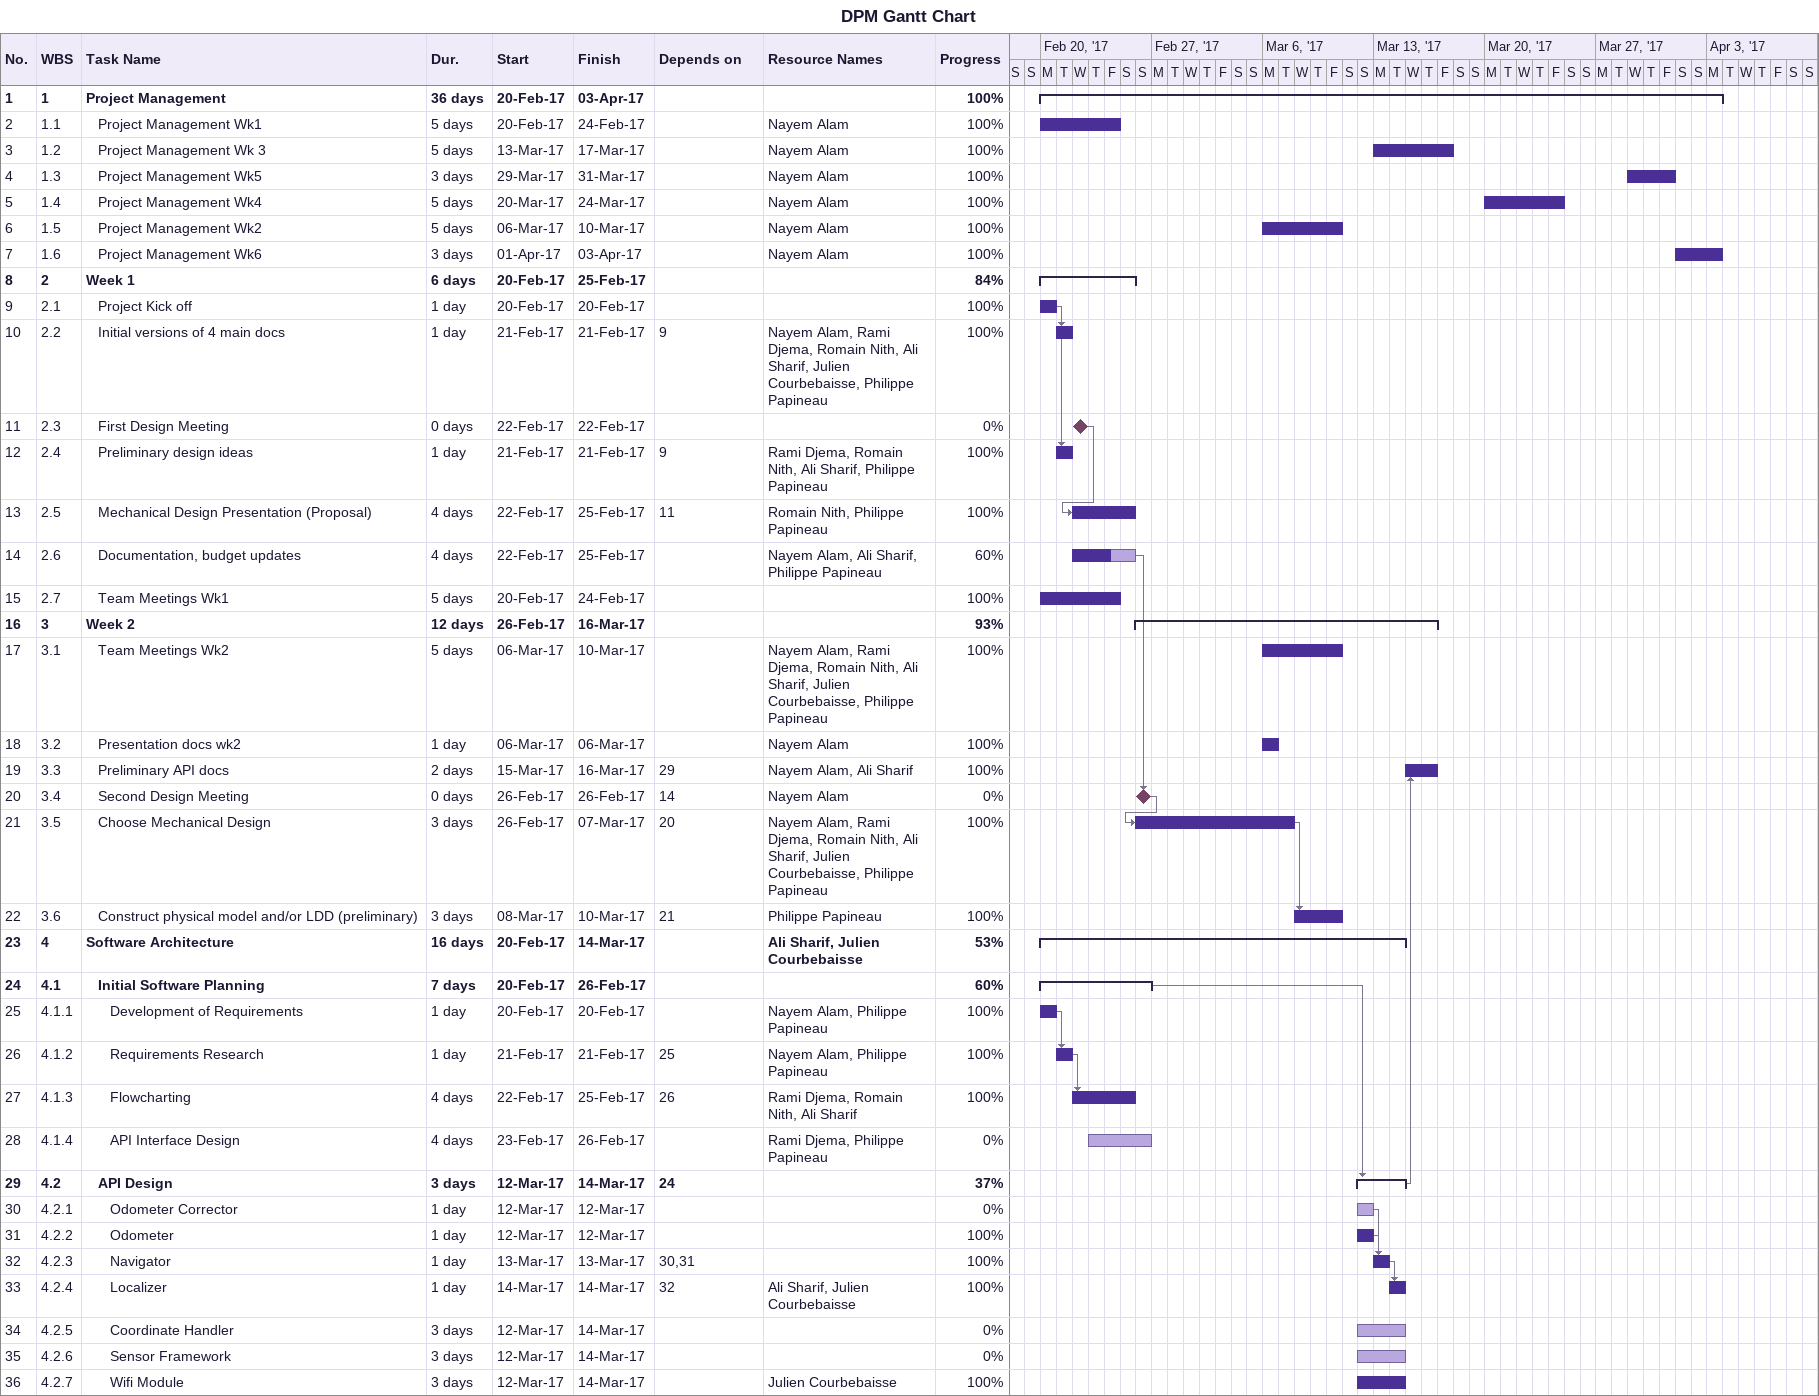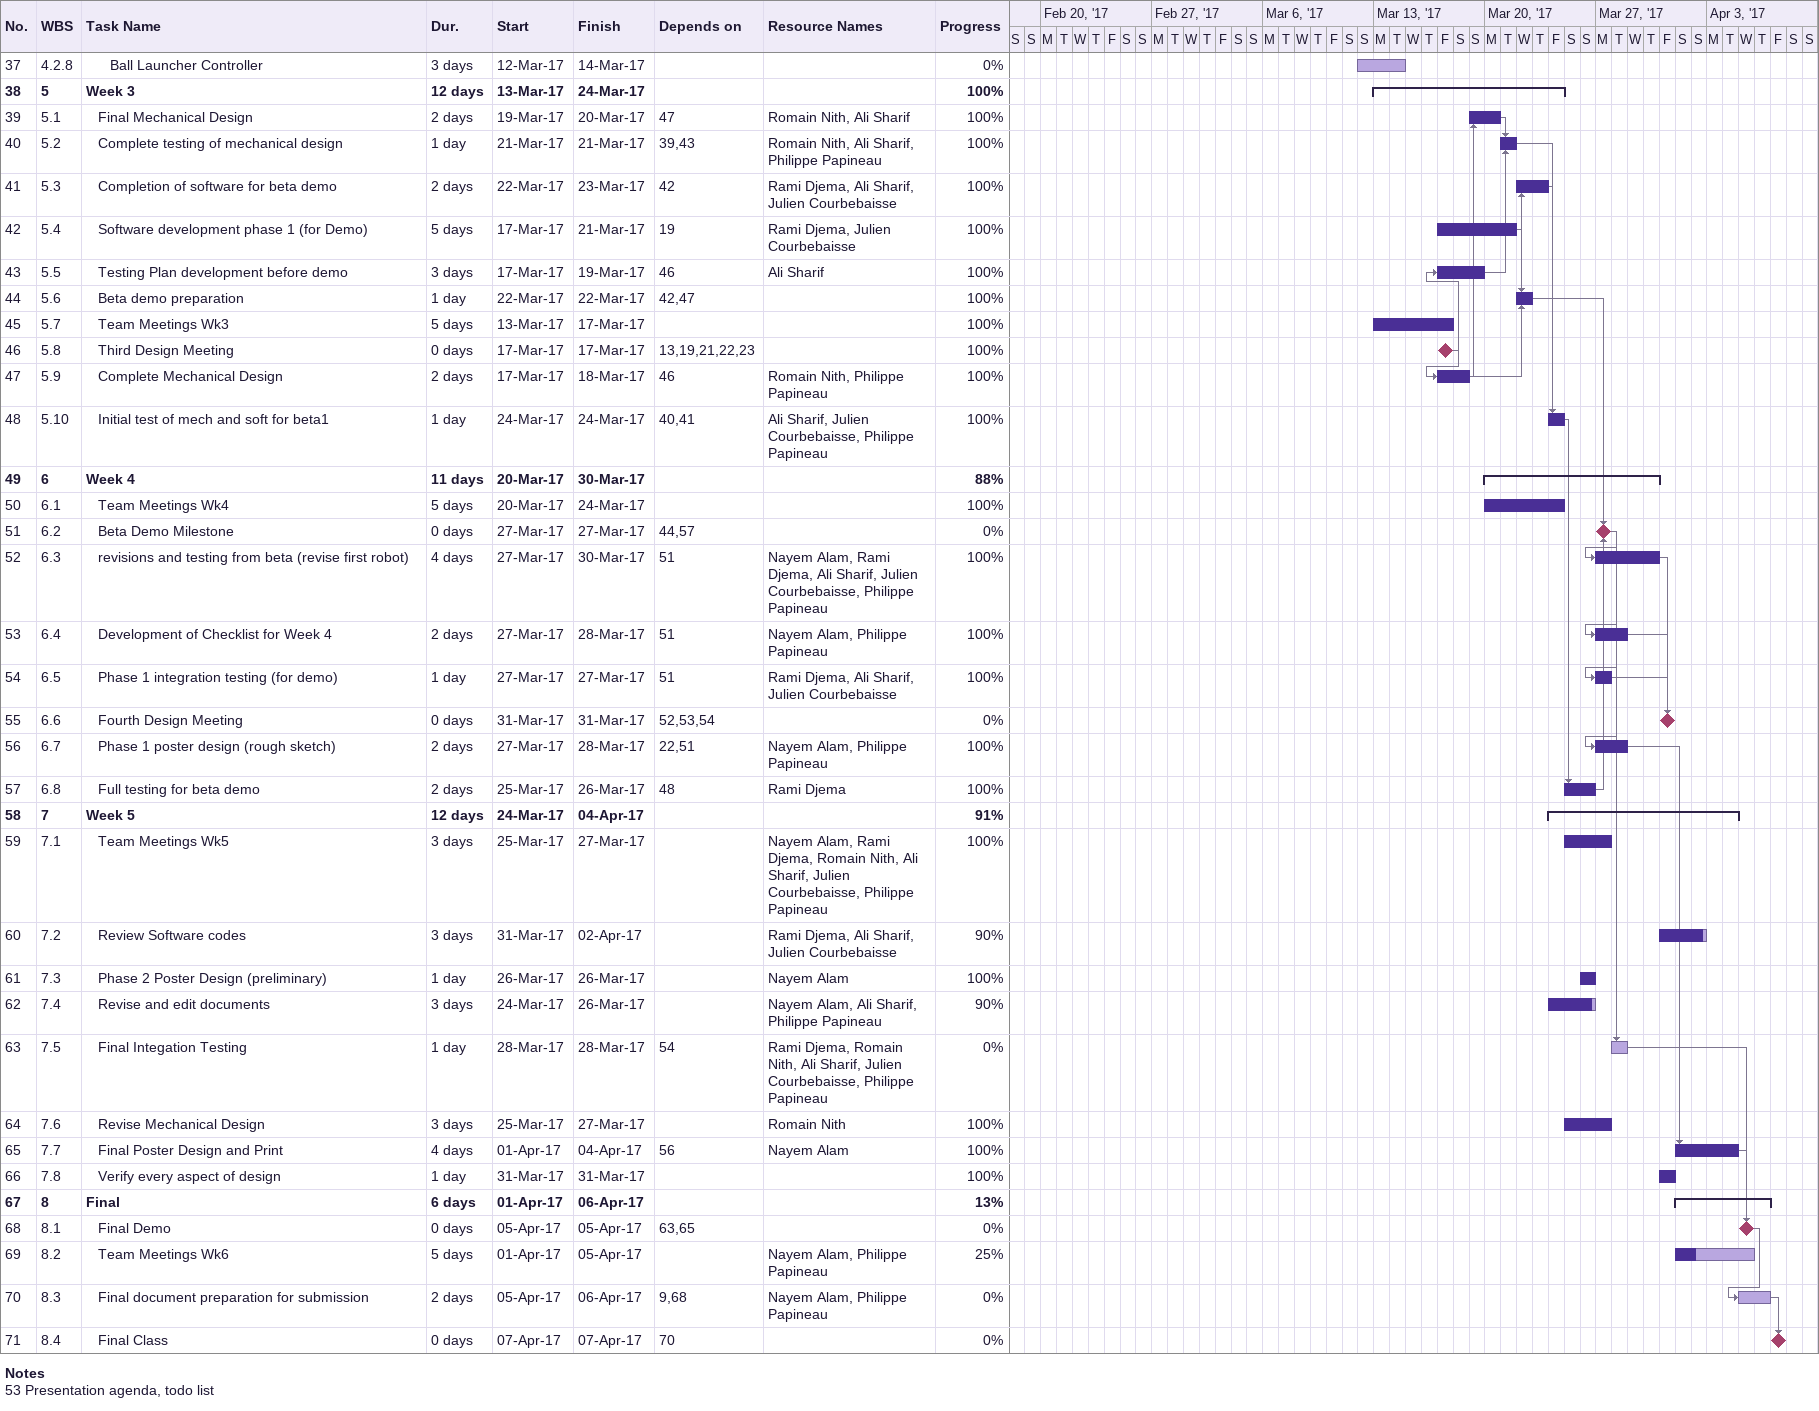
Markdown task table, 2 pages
DPM Gantt Chart

| ID | WBS | Task | Duration | Start | Finish | Predecessors | Resources | % complete |
|---|---|---|---|---|---|---|---|---|
| 1 | 1 | **Project Management** | 36d | 2017-02-20 | 2017-04-03 |  |  | 100 |
| 2 | 1.1 | Project Management Wk1 | 5d | 2017-02-20 | 2017-02-24 |  | Nayem Alam | 100 |
| 3 | 1.2 | Project Management Wk 3 | 5d | 2017-03-13 | 2017-03-17 |  | Nayem Alam | 100 |
| 4 | 1.3 | Project Management Wk5 | 3d | 2017-03-29 | 2017-03-31 |  | Nayem Alam | 100 |
| 5 | 1.4 | Project Management Wk4 | 5d | 2017-03-20 | 2017-03-24 |  | Nayem Alam | 100 |
| 6 | 1.5 | Project Management Wk2 | 5d | 2017-03-06 | 2017-03-10 |  | Nayem Alam | 100 |
| 7 | 1.6 | Project Management Wk6 | 3d | 2017-04-01 | 2017-04-03 |  | Nayem Alam | 100 |
| 8 | 2 | **Week 1** | 6d | 2017-02-20 | 2017-02-25 |  |  | 84 |
| 9 | 2.1 | Project Kick off | 1d | 2017-02-20 | 2017-02-20 |  |  | 100 |
| 10 | 2.2 | Initial versions of 4 main docs | 1d | 2017-02-21 | 2017-02-21 | 9 | Nayem Alam, Rami Djema, Romain Nith, Ali Sharif, Julien Courbebaisse, Philippe Papineau | 100 |
| 11 | 2.3 | First Design Meeting | 0d | 2017-02-22 | 2017-02-22 |  |  | 0 |
| 12 | 2.4 | Preliminary design ideas | 1d | 2017-02-21 | 2017-02-21 | 9 | Rami Djema, Romain Nith, Ali Sharif, Philippe Papineau | 100 |
| 13 | 2.5 | Mechanical Design Presentation (Proposal) | 4d | 2017-02-22 | 2017-02-25 | 11 | Romain Nith, Philippe Papineau | 100 |
| 14 | 2.6 | Documentation, budget updates | 4d | 2017-02-22 | 2017-02-25 |  | Nayem Alam, Ali Sharif, Philippe Papineau | 60 |
| 15 | 2.7 | Team Meetings Wk1 | 5d | 2017-02-20 | 2017-02-24 |  |  | 100 |
| 16 | 3 | **Week 2** | 12d | 2017-02-26 | 2017-03-16 |  |  | 93 |
| 17 | 3.1 | Team Meetings Wk2 | 5d | 2017-03-06 | 2017-03-10 |  | Nayem Alam, Rami Djema, Romain Nith, Ali Sharif, Julien Courbebaisse, Philippe Papineau | 100 |
| 18 | 3.2 | Presentation docs wk2 | 1d | 2017-03-06 | 2017-03-06 |  | Nayem Alam | 100 |
| 19 | 3.3 | Preliminary API docs | 2d | 2017-03-15 | 2017-03-16 | 29 | Nayem Alam, Ali Sharif | 100 |
| 20 | 3.4 | Second Design Meeting | 0d | 2017-02-26 | 2017-02-26 | 14 | Nayem Alam | 0 |
| 21 | 3.5 | Choose Mechanical Design | 3d | 2017-02-26 | 2017-03-07 | 20 | Nayem Alam, Rami Djema, Romain Nith, Ali Sharif, Julien Courbebaisse, Philippe Papineau | 100 |
| 22 | 3.6 | Construct physical model and/or LDD (preliminary) | 3d | 2017-03-08 | 2017-03-10 | 21 | Philippe Papineau | 100 |
| 23 | 4 | **Software Architecture** | 16d | 2017-02-20 | 2017-03-14 |  | Ali Sharif, Julien Courbebaisse | 53 |
| 24 | 4.1 | **Initial Software Planning** | 7d | 2017-02-20 | 2017-02-26 |  |  | 60 |
| 25 | 4.1.1 | Development of Requirements | 1d | 2017-02-20 | 2017-02-20 |  | Nayem Alam, Philippe Papineau | 100 |
| 26 | 4.1.2 | Requirements Research | 1d | 2017-02-21 | 2017-02-21 | 25 | Nayem Alam, Philippe Papineau | 100 |
| 27 | 4.1.3 | Flowcharting | 4d | 2017-02-22 | 2017-02-25 | 26 | Rami Djema, Romain Nith, Ali Sharif | 100 |
| 28 | 4.1.4 | API Interface Design | 4d | 2017-02-23 | 2017-02-26 |  | Rami Djema, Philippe Papineau | 0 |
| 29 | 4.2 | **API Design** | 3d | 2017-03-12 | 2017-03-14 | 24 |  | 37 |
| 30 | 4.2.1 | Odometer Corrector | 1d | 2017-03-12 | 2017-03-12 |  |  | 0 |
| 31 | 4.2.2 | Odometer | 1d | 2017-03-12 | 2017-03-12 |  |  | 100 |
| 32 | 4.2.3 | Navigator | 1d | 2017-03-13 | 2017-03-13 | 30, 31 |  | 100 |
| 33 | 4.2.4 | Localizer | 1d | 2017-03-14 | 2017-03-14 | 32 | Ali Sharif, Julien Courbebaisse | 100 |
| 34 | 4.2.5 | Coordinate Handler | 3d | 2017-03-12 | 2017-03-14 |  |  | 0 |
| 35 | 4.2.6 | Sensor Framework | 3d | 2017-03-12 | 2017-03-14 |  |  | 0 |
| 36 | 4.2.7 | Wifi Module | 3d | 2017-03-12 | 2017-03-14 |  | Julien Courbebaisse | 100 |
| 37 | 4.2.8 | Ball Launcher Controller | 3d | 2017-03-12 | 2017-03-14 |  |  | 0 |
| 38 | 5 | **Week 3** | 12d | 2017-03-13 | 2017-03-24 |  |  | 100 |
| 39 | 5.1 | Final Mechanical Design | 2d | 2017-03-19 | 2017-03-20 | 47 | Romain Nith, Ali Sharif | 100 |
| 40 | 5.2 | Complete testing of mechanical design | 1d | 2017-03-21 | 2017-03-21 | 39, 43 | Romain Nith, Ali Sharif, Philippe Papineau | 100 |
| 41 | 5.3 | Completion of software for beta demo | 2d | 2017-03-22 | 2017-03-23 | 42 | Rami Djema, Ali Sharif, Julien Courbebaisse | 100 |
| 42 | 5.4 | Software development phase 1 (for Demo) | 5d | 2017-03-17 | 2017-03-21 | 19 | Rami Djema, Julien Courbebaisse | 100 |
| 43 | 5.5 | Testing Plan development before demo | 3d | 2017-03-17 | 2017-03-19 | 46 | Ali Sharif | 100 |
| 44 | 5.6 | Beta demo preparation | 1d | 2017-03-22 | 2017-03-22 | 42, 47 |  | 100 |
| 45 | 5.7 | Team Meetings Wk3 | 5d | 2017-03-13 | 2017-03-17 |  |  | 100 |
| 46 | 5.8 | Third Design Meeting | 0d | 2017-03-17 | 2017-03-17 | 13, 19, 21, 22, 23 |  | 100 |
| 47 | 5.9 | Complete Mechanical Design | 2d | 2017-03-17 | 2017-03-18 | 46 | Romain Nith, Philippe Papineau | 100 |
| 48 | 5.10 | Initial test of mech and soft for beta1 | 1d | 2017-03-24 | 2017-03-24 | 40, 41 | Ali Sharif, Julien Courbebaisse, Philippe Papineau | 100 |
| 49 | 6 | **Week 4** | 11d | 2017-03-20 | 2017-03-30 |  |  | 88 |
| 50 | 6.1 | Team Meetings Wk4 | 5d | 2017-03-20 | 2017-03-24 |  |  | 100 |
| 51 | 6.2 | Beta Demo Milestone | 0d | 2017-03-27 | 2017-03-27 | 44, 57 |  | 0 |
| 52 | 6.3 | revisions and testing from beta (revise first robot) | 4d | 2017-03-27 | 2017-03-30 | 51 | Nayem Alam, Rami Djema, Ali Sharif, Julien Courbebaisse, Philippe Papineau | 100 |
| 53 | 6.4 | Development of Checklist for Week 4 | 2d | 2017-03-27 | 2017-03-28 | 51 | Nayem Alam, Philippe Papineau | 100 |
| 54 | 6.5 | Phase 1 integration testing (for demo) | 1d | 2017-03-27 | 2017-03-27 | 51 | Rami Djema, Ali Sharif, Julien Courbebaisse | 100 |
| 55 | 6.6 | Fourth Design Meeting | 0d | 2017-03-31 | 2017-03-31 | 52, 53, 54 |  | 0 |
| 56 | 6.7 | Phase 1 poster design (rough sketch) | 2d | 2017-03-27 | 2017-03-28 | 22, 51 | Nayem Alam, Philippe Papineau | 100 |
| 57 | 6.8 | Full testing for beta demo | 2d | 2017-03-25 | 2017-03-26 | 48 | Rami Djema | 100 |
| 58 | 7 | **Week 5** | 12d | 2017-03-24 | 2017-04-04 |  |  | 91 |
| 59 | 7.1 | Team Meetings Wk5 | 3d | 2017-03-25 | 2017-03-27 |  | Nayem Alam, Rami Djema, Romain Nith, Ali Sharif, Julien Courbebaisse, Philippe Papineau | 100 |
| 60 | 7.2 | Review Software codes | 3d | 2017-03-31 | 2017-04-02 |  | Rami Djema, Ali Sharif, Julien Courbebaisse | 90 |
| 61 | 7.3 | Phase 2 Poster Design (preliminary) | 1d | 2017-03-26 | 2017-03-26 |  | Nayem Alam | 100 |
| 62 | 7.4 | Revise and edit documents | 3d | 2017-03-24 | 2017-03-26 |  | Nayem Alam, Ali Sharif, Philippe Papineau | 90 |
| 63 | 7.5 | Final Integation Testing | 1d | 2017-03-28 | 2017-03-28 | 54 | Rami Djema, Romain Nith, Ali Sharif, Julien Courbebaisse, Philippe Papineau | 0 |
| 64 | 7.6 | Revise Mechanical Design | 3d | 2017-03-25 | 2017-03-27 |  | Romain Nith | 100 |
| 65 | 7.7 | Final Poster Design and Print | 4d | 2017-04-01 | 2017-04-04 | 56 | Nayem Alam | 100 |
| 66 | 7.8 | Verify every aspect of design | 1d | 2017-03-31 | 2017-03-31 |  |  | 100 |
| 67 | 8 | **Final** | 6d | 2017-04-01 | 2017-04-06 |  |  | 13 |
| 68 | 8.1 | Final Demo | 0d | 2017-04-05 | 2017-04-05 | 63, 65 |  | 0 |
| 69 | 8.2 | Team Meetings Wk6 | 5d | 2017-04-01 | 2017-04-05 |  | Nayem Alam, Philippe Papineau | 25 |
| 70 | 8.3 | Final document preparation for submission | 2d | 2017-04-05 | 2017-04-06 | 9, 68 | Nayem Alam, Philippe Papineau | 0 |
| 71 | 8.4 | Final Class | 0d | 2017-04-07 | 2017-04-07 | 70 |  | 0 |

Notes
- 53: Presentation agenda, todo list
